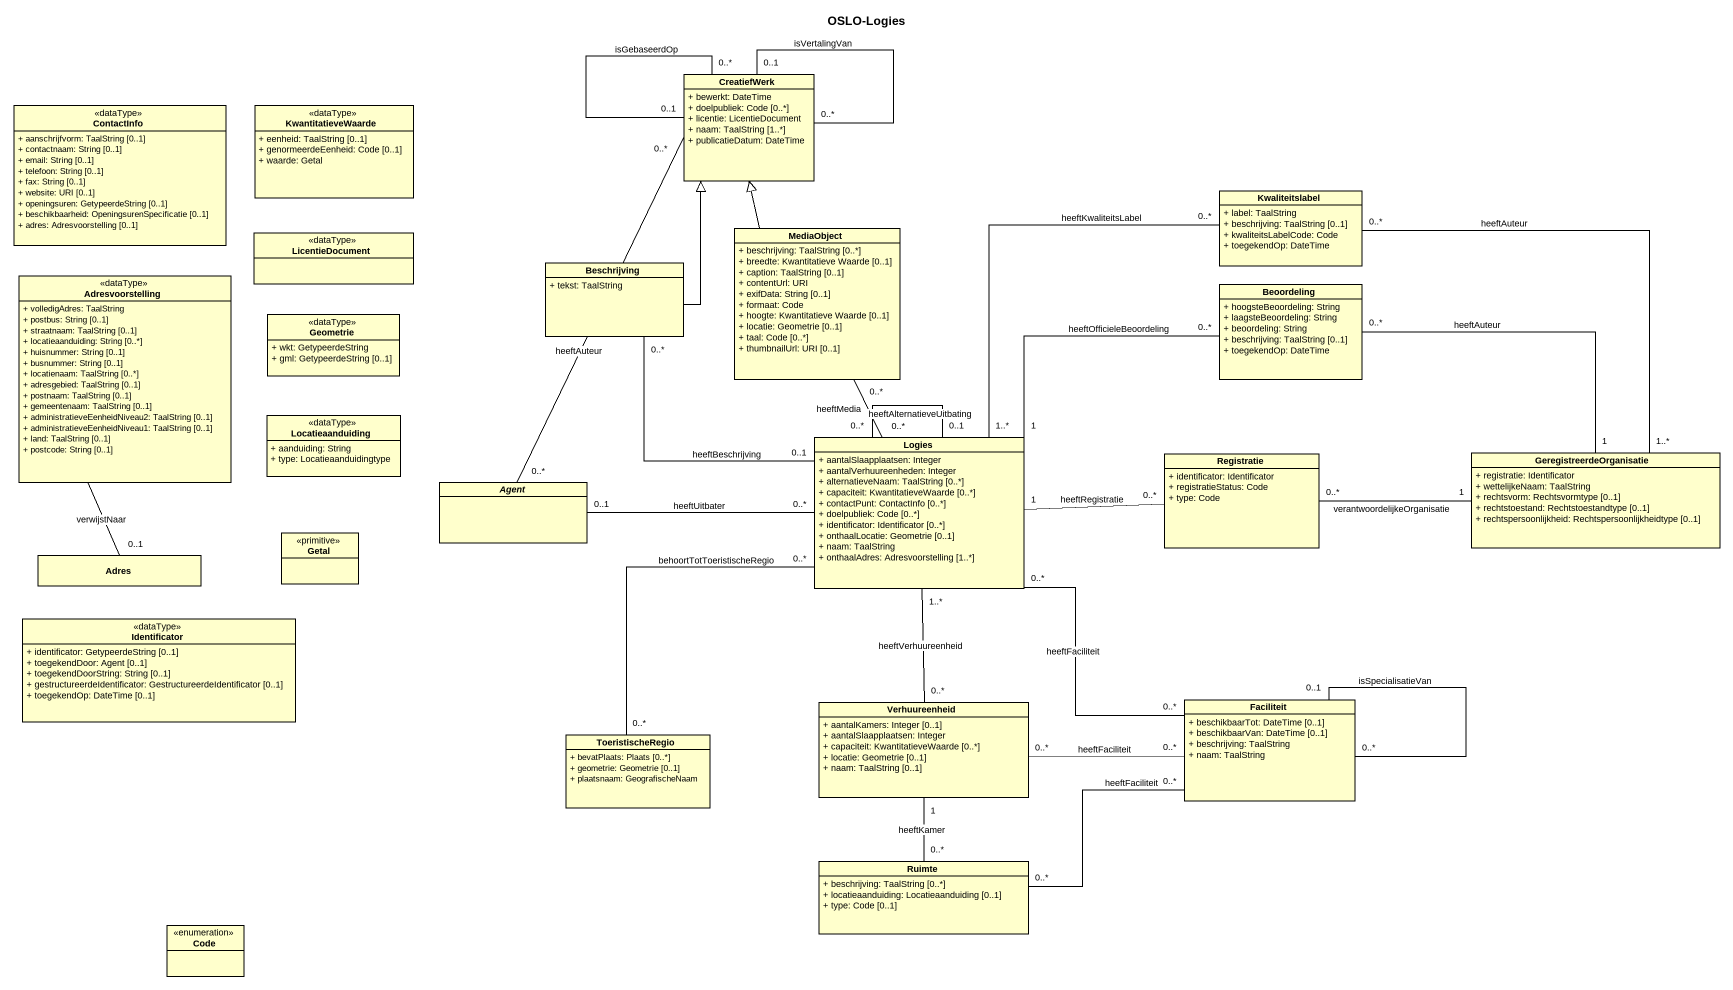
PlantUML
@startuml
title OSLO-Logies
hide circle
hide empty members
skinparam classAttributeIconSize 0
class CreatiefWerk {
  + bewerkt: DateTime
  + doelpubliek: Code [0..*]
  + licentie: LicentieDocument
  + naam: TaalString [1..*]
  + publicatieDatum: DateTime
}
class ContactInfo <<dataType>> {
  + aanschrijfvorm: TaalString [0..1]
  + contactnaam: String [0..1]
  + email: String [0..1]
  + telefoon: String [0..1]
  + fax: String [0..1]
  + website: URI [0..1]
  + openingsuren: GetypeerdeString [0..1]
  + beschikbaarheid: OpeningsurenSpecificatie [0..1]
  + adres: Adresvoorstelling [0..1]
}
class KwantitatieveWaarde <<dataType>> {
  + eenheid: TaalString [0..1]
  + genormeerdeEenheid: Code [0..1]
  + waarde: Getal
}
class Kwaliteitslabel {
  + label: TaalString
  + beschrijving: TaalString [0..1]
  + kwaliteitsLabelCode: Code
  + toegekendOp: DateTime
}
class LicentieDocument <<dataType>>
class MediaObject {
  + beschrijving: TaalString [0..*]
  + breedte: Kwantitatieve Waarde [0..1]
  + caption: TaalString [0..1]
  + contentUrl: URI
  + exifData: String [0..1]
  + formaat: Code
  + hoogte: Kwantitatieve Waarde [0..1]
  + locatie: Geometrie [0..1]
  + taal: Code [0..*]
  + thumbnailUrl: URI [0..1]
}
class Adresvoorstelling <<dataType>> {
  + volledigAdres: TaalString
  + postbus: String [0..1]
  + straatnaam: TaalString [0..1]
  + locatieaanduiding: String [0..*]
  + huisnummer: String [0..1]
  + busnummer: String [0..1]
  + locatienaam: TaalString [0..*]
  + adresgebied: TaalString [0..1]
  + postnaam: TaalString [0..1]
  + gemeentenaam: TaalString [0..1]
  + administratieveEenheidNiveau2: TaalString [0..1]
  + administratieveEenheidNiveau1: TaalString [0..1]
  + land: TaalString [0..1]
  + postcode: String [0..1]
}
class Beschrijving {
  + tekst: TaalString
}
class Beoordeling {
  + hoogsteBeoordeling: String
  + laagsteBeoordeling: String
  + beoordeling: String
  + beschrijving: TaalString [0..1]
  + toegekendOp: DateTime
}
class Geometrie <<dataType>> {
  + wkt: GetypeerdeString
  + gml: GetypeerdeString [0..1]
}
class Locatieaanduiding <<dataType>> {
  + aanduiding: String
  + type: Locatieaanduidingtype
}
class Logies {
  + aantalSlaapplaatsen: Integer
  + aantalVerhuureenheden: Integer
  + alternatieveNaam: TaalString [0..*]
  + capaciteit: KwantitatieveWaarde [0..*]
  + contactPunt: ContactInfo [0..*]
  + doelpubliek: Code [0..*]
  + identificator: Identificator [0..*]
  + onthaalLocatie: Geometrie [0..1]
  + naam: TaalString
  + onthaalAdres: Adresvoorstelling [1..*]
}
abstract class "Agent" as Agent_
class Registratie {
  + identificator: Identificator
  + registratieStatus: Code
  + type: Code
}
class GeregistreerdeOrganisatie {
  + registratie: Identificator
  + wettelijkeNaam: TaalString
  + rechtsvorm: Rechtsvormtype [0..1]
  + rechtstoestand: Rechtstoestandtype [0..1]
  + rechtspersoonlijkheid: Rechtspersoonlijkheidtype [0..1]
}
class Adres
class Getal <<primitive>>
class Identificator <<dataType>> {
  + identificator: GetypeerdeString [0..1]
  + toegekendDoor: Agent [0..1]
  + toegekendDoorString: String [0..1]
  + gestructureerdeIdentificator: GestructureerdeIdentificator [0..1]
  + toegekendOp: DateTime [0..1]
}
class Verhuureenheid {
  + aantalKamers: Integer [0..1]
  + aantalSlaapplaatsen: Integer
  + capaciteit: KwantitatieveWaarde [0..*]
  + locatie: Geometrie [0..1]
  + naam: TaalString [0..1]
}
class Faciliteit {
  + beschikbaarTot: DateTime [0..1]
  + beschikbaarVan: DateTime [0..1]
  + beschrijving: TaalString
  + naam: TaalString
}
class ToeristischeRegio {
  + bevatPlaats: Plaats [0..*]
  + geometrie: Geometrie [0..1]
  + plaatsnaam: GeografischeNaam
}
class Ruimte {
  + beschrijving: TaalString [0..*]
  + locatieaanduiding: Locatieaanduiding [0..1]
  + type: Code [0..1]
}
enum Code
CreatiefWerk "0..*" -- "0..1" CreatiefWerk : isVertalingVan
CreatiefWerk "0..*" -- "0..1" CreatiefWerk : isGebaseerdOp
CreatiefWerk "0..*" -- "0..*" Agent_ : heeftAuteur
Kwaliteitslabel "0..*" -- "1..*" GeregistreerdeOrganisatie : heeftAuteur
MediaObject -up-|> CreatiefWerk
Adresvoorstelling -- "0..1" Adres : verwijstNaar
Beschrijving -up-|> CreatiefWerk
Beoordeling "0..*" -right- "1" GeregistreerdeOrganisatie : heeftAuteur
Logies "1..*" -up- "0..*" Kwaliteitslabel : heeftKwaliteitsLabel
Logies "0..*" -up- "0..*" MediaObject : heeftMedia
Logies "0..1" -up- "0..*" Beschrijving : heeftBeschrijving
Logies "1" -right- "0..*" Beoordeling : heeftOfficieleBeoordeling
Logies "0..1" -- "0..*" Logies : heeftAlternatieveUitbating
Logies "0..*" -left- "0..1" Agent_ : heeftUitbater
Logies "1" -right- "0..*" Registratie : heeftRegistratie
Logies "1..*" -- "0..*" Verhuureenheid : heeftVerhuureenheid
Logies "0..*" -- "0..*" Faciliteit : heeftFaciliteit
Logies "0..*" -- "0..*" ToeristischeRegio : behoortTotToeristischeRegio
Registratie "0..*" -right- "1" GeregistreerdeOrganisatie : verantwoordelijkeOrganisatie
Verhuureenheid "0..*" -right- "0..*" Faciliteit : heeftFaciliteit
Verhuureenheid "1" -- "0..*" Ruimte : heeftKamer
Faciliteit "0..*" -- "0..1" Faciliteit : isSpecialisatieVan
Ruimte "0..*" -right- "0..*" Faciliteit : heeftFaciliteit
@enduml
